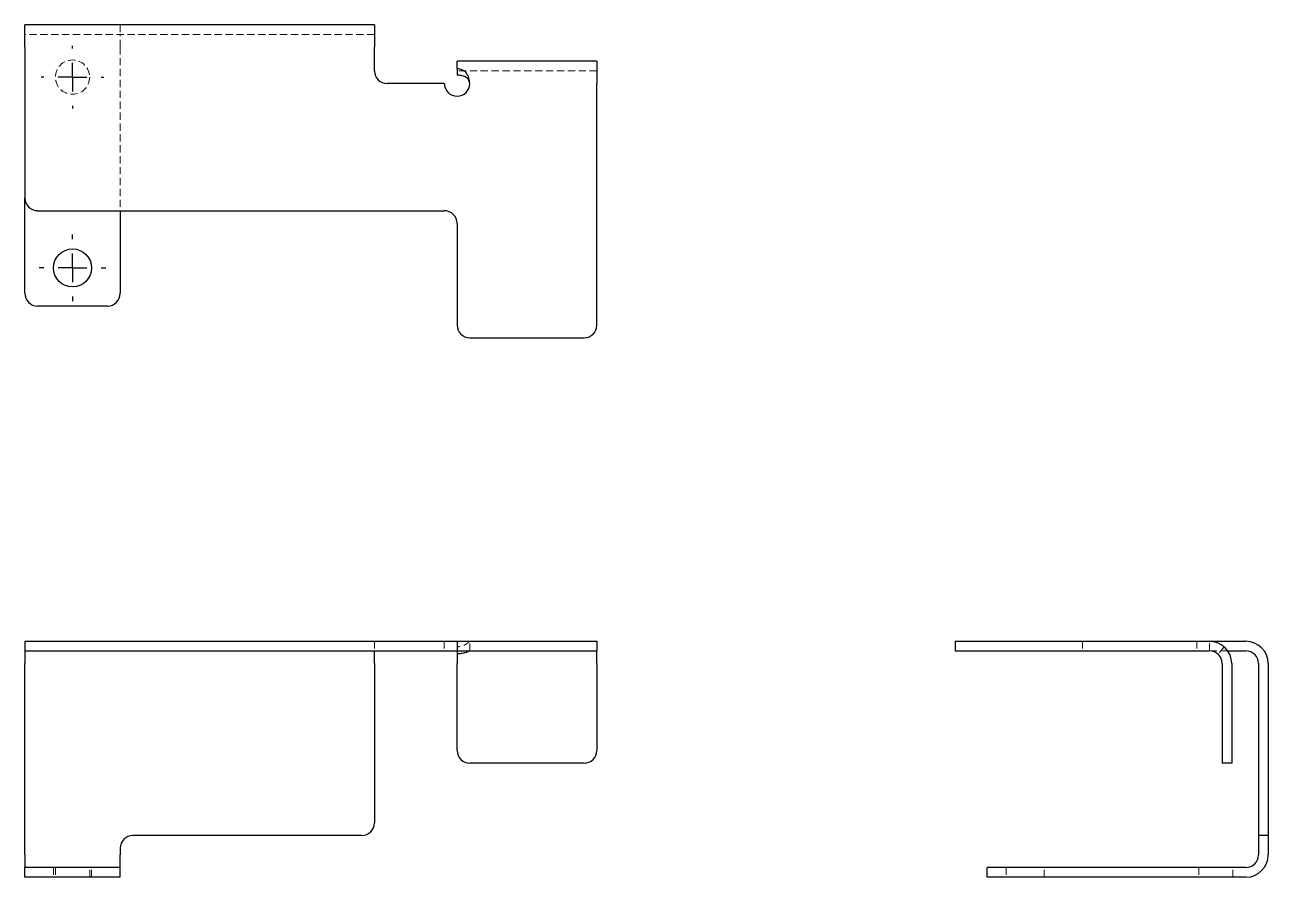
# Model space of a CAD drawing. Header units: millimetres. Extents: x 33 to 250, y 36 to 185.
import ezdxf

# ---------------------------------------------------------------- set-up
doc = ezdxf.new("R2010")
doc.units = ezdxf.units.MM
doc.linetypes.add('HIDDEN', pattern=[1.905, 1.27, -0.635])
doc.layers.add('10', color=7, linetype='Continuous')

# ---------------------------------------------------------------- blocks, each defined once
blk = doc.blocks.new('SW_CENTERMARKSYMBOL_0')
at = {"layer": '10', "color": 0}
for p, q in [((0, 5), (0, 5.83)), ((0, 0), (0, 2.5)), ((-5, 0), (-5.83, 0)), ((0, 0), (-2.5, 0)), ((0, 0), (0, -2.5)), ((0, 0), (2.5, 0)), ((5, 0), (5.83, 0)), ((0, -5), (0, -5.83))]:
    blk.add_line(p, q, dxfattribs=at)
blk = doc.blocks.new('SW_CENTERMARKSYMBOL_1')
at = {"layer": '10', "color": 0}
for p, q in [((0, 5), (0, 5.49723)), ((0, 0), (0, 2.5)), ((-5, 0), (-5.49723, 0)), ((0, 0), (-2.5, 0)), ((0, 0), (0, -2.5)), ((0, 0), (2.5, 0)), ((5, 0), (5.49723, 0)), ((0, -5), (0, -5.49723))]:
    blk.add_line(p, q, dxfattribs=at)

msp = doc.modelspace()

# ---------------------------------------------------------------- linework, layer by layer
at = {"color": 7, "linetype": 'Continuous', "lineweight": 25}
for p, q in [((94.11, 185.35), (33, 185.35)), ((33, 181.46), (33, 185.35)), ((94.11, 185.35), (94.11, 181.46)), ((33, 181.46), (33, 155.1)), ((94.11, 177.32), (94.11, 181.46)), ((108.56, 177.68), (108.56, 178.98)), ((133, 178.98), (108.56, 178.98)), ((133, 178.98), (133, 175.1)), ((108.56, 177.68), (108.56, 176.57)), ((106.33, 175.1), (96.33, 175.1)), ((133, 132.87), (133, 175.1)), ((33, 138.43), (33, 155.1)), ((35.22, 152.87), (106.33, 152.87)), ((49.67, 152.87), (49.67, 138.43)), ((108.56, 150.65), (108.56, 132.87)), ((47.44, 136.21), (35.22, 136.21)), ((110.78, 130.65), (130.78, 130.65)), ((33, 77.61), (33, 75.94)), ((33, 77.61), (35.22, 77.61)), ((35.22, 77.61), (106.33, 77.61)), ((106.33, 77.61), (108.56, 77.61)), ((108.56, 77.61), (108.56, 75.94)), ((108.56, 77.61), (110.78, 77.61)), ((110.78, 77.61), (130.78, 77.61)), ((130.78, 77.61), (133, 77.61)), ((133, 77.61), (133, 75.94)), ((195.65, 77.61), (195.65, 75.94)), ((195.65, 77.61), (197.87, 77.61)), ((197.87, 77.61), (240.1, 77.61)), ((240.1, 77.61), (242.32, 77.61)), ((242.32, 77.61), (246.46, 77.61)), ((33, 75.94), (35.22, 75.94)), ((33, 75.94), (33, 73.72)), ((35.22, 75.94), (106.33, 75.94)), ((94.11, 73.72), (94.11, 75.94)), ((106.33, 75.94), (108.56, 75.94)), ((108.56, 75.94), (110.78, 75.94)), ((108.56, 75.94), (108.56, 75.38)), ((108.56, 75.38), (108.56, 73.72)), ((110.78, 75.94), (130.78, 75.94)), ((130.78, 75.94), (133, 75.94)), ((133, 73.72), (133, 75.94)), ((195.65, 75.94), (197.87, 75.94)), ((197.87, 75.94), (240.1, 75.94)), ((243.29, 75.94), (246.46, 75.94)), ((33, 40.28), (33, 73.72)), ((94.11, 73.72), (94.11, 45.89)), ((108.56, 58.52), (108.56, 73.72)), ((133, 73.72), (133, 58.52)), ((242.32, 73.72), (242.32, 58.52)), ((243.98, 73.72), (243.98, 58.52)), ((248.68, 73.72), (248.68, 45.89)), ((250.35, 73.72), (250.35, 45.89)), ((242.32, 58.52), (242.32, 56.3)), ((243.98, 58.52), (243.98, 56.3)), ((130.78, 56.3), (110.78, 56.3)), ((243.98, 56.3), (242.32, 56.3)), ((248.68, 45.89), (248.68, 43.67)), ((250.35, 45.89), (250.35, 43.67)), ((91.89, 43.67), (51.89, 43.67)), ((250.35, 43.67), (248.68, 43.67)), ((248.68, 43.67), (248.68, 41.44)), ((250.35, 43.67), (250.35, 41.44)), ((49.67, 41.44), (49.67, 40.28)), ((248.68, 41.44), (248.68, 40.28)), ((250.35, 41.44), (250.35, 40.28)), ((33, 40.28), (33, 38.06)), ((49.67, 38.06), (49.67, 40.28)), ((35.22, 38.06), (33, 38.06)), ((33, 36.39), (33, 38.06)), ((47.44, 38.06), (35.22, 38.06)), ((49.67, 38.06), (47.44, 38.06)), ((49.67, 36.39), (49.67, 38.06)), ((201.21, 36.39), (201.21, 38.06)), ((203.43, 38.06), (201.21, 38.06)), ((246.46, 38.06), (203.43, 38.06)), ((35.22, 36.39), (33, 36.39)), ((47.44, 36.39), (35.22, 36.39)), ((49.67, 36.39), (47.44, 36.39)), ((203.43, 36.39), (201.21, 36.39)), ((246.46, 36.39), (203.43, 36.39))]:
    msp.add_line(p, q, dxfattribs=at)
at = {"color": 7, "linetype": 'HIDDEN', "lineweight": 18}
for p, q in [((49.67, 185.35), (49.67, 183.68)), ((94.11, 183.68), (33, 183.68)), ((49.67, 181.46), (49.67, 183.68)), ((49.67, 181.46), (49.67, 152.87)), ((133, 177.32), (108.56, 177.32)), ((94.11, 77.61), (94.11, 75.94)), ((106.33, 77.61), (106.33, 75.94)), ((110.78, 75.94), (110.78, 77.61)), ((217.87, 77.61), (217.87, 75.94)), ((237.87, 77.61), (237.87, 75.94)), ((240.1, 75.94), (240.1, 77.61)), ((242.68, 76.62), (241.57, 75.38)), ((240.1, 75.94), (242.32, 75.94)), ((242.32, 75.94), (243.29, 75.94)), ((38, 38.06), (38, 36.39)), ((38.34, 38.06), (38.34, 36.39)), ((44.33, 36.39), (44.33, 38.06)), ((44.67, 36.39), (44.67, 38.06)), ((204.54, 38.06), (204.54, 36.39)), ((211.21, 36.39), (211.21, 38.06)), ((238.21, 38.06), (238.21, 36.39)), ((244.2, 36.39), (244.2, 38.06))]:
    msp.add_line(p, q, dxfattribs=at)
at = {"color": 7, "linetype": 'HIDDEN', "lineweight": 18, "flags": 128}
msp.add_lwpolyline([(110.78, 175.1), (110.78, 175.1)], dxfattribs=at)
at = {"color": 7, "linetype": 'HIDDEN', "lineweight": 18}
msp.add_circle((41.33, 176.21), 3, dxfattribs=at)
at = {"color": 7, "linetype": 'Continuous', "lineweight": 25}
msp.add_circle((41.33, 142.87), 3.33, dxfattribs=at)
for centre, radius, start, end in [((96.33, 177.32), 2.22, 180, 270), ((108.56, 175.1), 2.22, 180, 0), ((35.22, 155.1), 2.22, 180, 270), ((106.33, 150.65), 2.22, 0, 90), ((35.22, 138.43), 2.22, 180, 270), ((47.44, 138.43), 2.22, 270, 0), ((110.78, 132.87), 2.22, 180, 270), ((130.78, 132.87), 2.22, 270, 0), ((240.1, 73.72), 3.89, 0, 90), ((246.46, 73.72), 3.89, 0, 90), ((240.1, 73.72), 2.22, 0, 90), ((246.46, 73.72), 2.22, 0, 90), ((110.78, 58.52), 2.22, 180, 270), ((130.78, 58.52), 2.22, 270, 0), ((91.89, 45.89), 2.22, 270, 0), ((51.89, 41.44), 2.22, 90, 180), ((246.46, 40.28), 2.22, 270, 0), ((246.46, 40.28), 3.89, 270, 0)]:
    msp.add_arc(centre, radius, start, end, dxfattribs=at)
for points, knots in [([(110.78, 175.1), (110.77, 175.26), (110.75, 175.42), (110.7, 175.75), (110.67, 175.91), (110.58, 176.21), (110.53, 176.36), (110.4, 176.64), (110.31, 176.77), (110.12, 177.01), (110.02, 177.12), (109.77, 177.3), (109.63, 177.38), (109.35, 177.51), (109.19, 177.56), (108.88, 177.63), (108.72, 177.66), (108.56, 177.68)], [0, 0, 0, 0, 0.125, 0.125, 0.25, 0.25, 0.375, 0.375, 0.5, 0.5, 0.625, 0.625, 0.75, 0.75, 0.875, 0.875, 1, 1, 1, 1]), ([(110.78, 175.1), (110.77, 175.22), (110.74, 175.34), (110.66, 175.58), (110.61, 175.69), (110.48, 175.89), (110.39, 175.98), (110.21, 176.14), (110.1, 176.2), (109.78, 176.36), (109.54, 176.43), (109.05, 176.53), (108.81, 176.56), (108.56, 176.57)], [0, 0, 0, 0, 0.125, 0.125, 0.25, 0.25, 0.375, 0.375, 0.5, 0.5, 0.75, 0.75, 1, 1, 1, 1]), ([(110.78, 75.94), (110.77, 75.94), (110.74, 75.93), (110.66, 75.89), (110.61, 75.86), (110.48, 75.8), (110.39, 75.76), (110.21, 75.68), (110.1, 75.65), (109.78, 75.55), (109.54, 75.5), (109.05, 75.42), (108.81, 75.39), (108.56, 75.38)], [0, 0, 0, 0, 0.125, 0.125, 0.25, 0.25, 0.375, 0.375, 0.5, 0.5, 0.75, 0.75, 1, 1, 1, 1])]:
    msp.add_open_spline(points, degree=3, knots=knots, dxfattribs=at)
at = {"color": 7, "linetype": 'HIDDEN', "lineweight": 18}
msp.add_open_spline([(110.78, 77.61), (110.77, 77.61), (110.75, 77.6), (110.7, 77.56), (110.67, 77.53), (110.58, 77.45), (110.53, 77.4), (110.4, 77.29), (110.31, 77.23), (110.12, 77.11), (110.02, 77.04), (109.77, 76.92), (109.63, 76.87), (109.35, 76.77), (109.19, 76.73), (108.88, 76.67), (108.72, 76.64), (108.56, 76.62)], degree=3, knots=[0, 0, 0, 0, 0.125, 0.125, 0.25, 0.25, 0.375, 0.375, 0.5, 0.5, 0.625, 0.625, 0.75, 0.75, 0.875, 0.875, 1, 1, 1, 1], dxfattribs=at)

# ---------------------------------------------------------------- block references
at = {"layer": '10'}
for name, p in [('SW_CENTERMARKSYMBOL_1', (41.33, 176.21)), ('SW_CENTERMARKSYMBOL_0', (41.33, 142.87))]:
    msp.add_blockref(name, p, dxfattribs=at)

doc.saveas('drawing.dxf')
